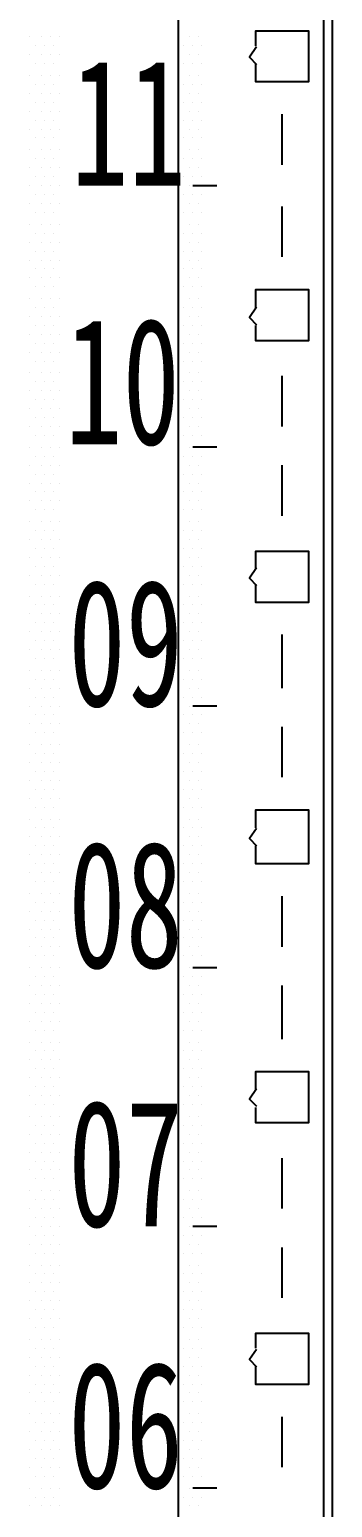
# Model space of a CAD drawing. Header units: metres. Extents: x 17 to 1264, y 17 to 859.
# Drawn here: x 380.9 to 395.6, y 158.9 to 230.5 of the extents above; entities that cross this region are included whole.
import ezdxf

# ---------------------------------------------------------------- set-up
doc = ezdxf.new("R2010")
doc.units = ezdxf.units.M
for name, color, linetype in [('LINES', 7, 'Continuous'), ('POLYLINES', 4, 'Continuous'), ('TEXTS', 3, 'Continuous')]:
    doc.layers.add(name, color=color, linetype=linetype)

msp = doc.modelspace()

# ---------------------------------------------------------------- linework, layer by layer
at = {"layer": 'LINES'}
for p, q in [((395.56, 96.77), (395.56, 692.06)), ((380.87, 230.11), (380.87, 230.11)), ((381.45, 230.11), (381.45, 230.11)), ((381.88, 230.11), (381.88, 230.11)), ((382.31, 230.11), (382.31, 230.11)), ((388.07, 230.11), (388.07, 230.11)), ((388.65, 230.11), (388.65, 230.11)), ((389.08, 230.11), (389.08, 230.11)), ((380.87, 229.25), (380.87, 229.25)), ((381.16, 229.68), (381.16, 229.68)), ((381.45, 229.25), (381.45, 229.25)), ((381.59, 229.68), (381.59, 229.68)), ((381.88, 229.25), (381.88, 229.25)), ((382.03, 229.68), (382.03, 229.68)), ((382.31, 229.25), (382.31, 229.25)), ((388.07, 229.25), (388.07, 229.25)), ((388.36, 229.68), (388.36, 229.68)), ((388.65, 229.25), (388.65, 229.25)), ((388.79, 229.68), (388.79, 229.68)), ((389.08, 229.25), (389.08, 229.25)), ((389.23, 229.68), (389.23, 229.68)), ((381.16, 228.82), (381.16, 228.82)), ((381.59, 228.82), (381.59, 228.82)), ((382.03, 228.82), (382.03, 228.82)), ((388.36, 228.82), (388.36, 228.82)), ((388.79, 228.82), (388.79, 228.82)), ((389.23, 228.82), (389.23, 228.82)), ((380.87, 228.24), (380.87, 228.24)), ((381.16, 227.81), (381.16, 227.81)), ((381.45, 228.24), (381.45, 228.24)), ((381.59, 227.81), (381.59, 227.81)), ((381.88, 228.24), (381.88, 228.24)), ((382.03, 227.81), (382.03, 227.81)), ((382.31, 228.24), (382.31, 228.24)), ((388.07, 228.24), (388.07, 228.24)), ((388.36, 227.81), (388.36, 227.81)), ((388.65, 228.24), (388.65, 228.24)), ((388.79, 227.81), (388.79, 227.81)), ((389.08, 228.24), (389.08, 228.24)), ((389.23, 227.81), (389.23, 227.81)), ((380.87, 227.38), (380.87, 227.38)), ((381.16, 226.94), (381.16, 226.94)), ((381.45, 227.38), (381.45, 227.38)), ((381.59, 226.94), (381.59, 226.94)), ((381.88, 227.38), (381.88, 227.38)), ((382.03, 226.94), (382.03, 226.94)), ((382.31, 227.38), (382.31, 227.38)), ((388.07, 227.38), (388.07, 227.38)), ((388.36, 226.94), (388.36, 226.94)), ((388.65, 227.38), (388.65, 227.38)), ((388.79, 226.94), (388.79, 226.94)), ((389.08, 227.38), (389.08, 227.38)), ((389.23, 226.94), (389.23, 226.94)), ((380.87, 226.51), (380.87, 226.51)), ((381.45, 226.51), (381.45, 226.51)), ((381.88, 226.51), (381.88, 226.51)), ((382.31, 226.51), (382.31, 226.51)), ((388.07, 226.51), (388.07, 226.51)), ((388.65, 226.51), (388.65, 226.51)), ((389.08, 226.51), (389.08, 226.51)), ((393.11, 226.37), (393.11, 223.92)), ((380.87, 225.65), (380.87, 225.65)), ((381.16, 226.08), (381.16, 226.08)), ((381.45, 225.65), (381.45, 225.65)), ((381.59, 226.08), (381.59, 226.08)), ((381.88, 225.65), (381.88, 225.65)), ((382.03, 226.08), (382.03, 226.08)), ((382.31, 225.65), (382.31, 225.65)), ((388.07, 225.65), (388.07, 225.65)), ((388.36, 226.08), (388.36, 226.08)), ((388.65, 225.65), (388.65, 225.65)), ((388.79, 226.08), (388.79, 226.08)), ((389.08, 225.65), (389.08, 225.65)), ((389.23, 226.08), (389.23, 226.08)), ((381.16, 225.22), (381.16, 225.22)), ((381.59, 225.22), (381.59, 225.22)), ((382.03, 225.22), (382.03, 225.22)), ((388.36, 225.22), (388.36, 225.22)), ((388.79, 225.22), (388.79, 225.22)), ((389.23, 225.22), (389.23, 225.22)), ((380.87, 224.64), (380.87, 224.64)), ((381.16, 224.21), (381.16, 224.21)), ((381.45, 224.64), (381.45, 224.64)), ((381.59, 224.21), (381.59, 224.21)), ((381.88, 224.64), (381.88, 224.64)), ((382.03, 224.21), (382.03, 224.21)), ((382.31, 224.64), (382.31, 224.64)), ((388.07, 224.64), (388.07, 224.64)), ((388.36, 224.21), (388.36, 224.21)), ((388.65, 224.64), (388.65, 224.64)), ((388.79, 224.21), (388.79, 224.21)), ((389.08, 224.64), (389.08, 224.64)), ((389.23, 224.21), (389.23, 224.21)), ((380.87, 223.78), (380.87, 223.78)), ((381.16, 223.34), (381.16, 223.34)), ((381.45, 223.78), (381.45, 223.78)), ((381.59, 223.34), (381.59, 223.34)), ((381.88, 223.78), (381.88, 223.78)), ((382.03, 223.34), (382.03, 223.34)), ((382.31, 223.78), (382.31, 223.78)), ((388.07, 223.78), (388.07, 223.78)), ((388.36, 223.34), (388.36, 223.34)), ((388.65, 223.78), (388.65, 223.78)), ((388.79, 223.34), (388.79, 223.34)), ((389.08, 223.78), (389.08, 223.78)), ((389.23, 223.34), (389.23, 223.34)), ((380.87, 222.91), (380.87, 222.91)), ((381.45, 222.91), (381.45, 222.91)), ((381.88, 222.91), (381.88, 222.91)), ((382.31, 222.91), (382.31, 222.91)), ((388.07, 222.91), (388.07, 222.91)), ((388.65, 222.91), (388.65, 222.91)), ((389.95, 222.91), (388.79, 222.91)), ((389.08, 222.91), (389.08, 222.91)), ((380.87, 222.05), (380.87, 222.05)), ((381.16, 222.48), (381.16, 222.48)), ((381.45, 222.05), (381.45, 222.05)), ((381.59, 222.48), (381.59, 222.48)), ((381.88, 222.05), (381.88, 222.05)), ((382.03, 222.48), (382.03, 222.48)), ((382.31, 222.05), (382.31, 222.05)), ((388.07, 222.05), (388.07, 222.05)), ((388.36, 222.48), (388.36, 222.48)), ((388.65, 222.05), (388.65, 222.05)), ((388.79, 222.48), (388.79, 222.48)), ((389.08, 222.05), (389.08, 222.05)), ((389.23, 222.48), (389.23, 222.48)), ((393.11, 221.9), (393.11, 219.46)), ((381.16, 221.62), (381.16, 221.62)), ((381.59, 221.62), (381.59, 221.62)), ((382.03, 221.62), (382.03, 221.62)), ((388.36, 221.62), (388.36, 221.62)), ((388.79, 221.62), (388.79, 221.62)), ((389.23, 221.62), (389.23, 221.62)), ((380.87, 221.04), (380.87, 221.04)), ((381.16, 220.61), (381.16, 220.61)), ((381.45, 221.04), (381.45, 221.04)), ((381.59, 220.61), (381.59, 220.61)), ((381.88, 221.04), (381.88, 221.04)), ((382.03, 220.61), (382.03, 220.61)), ((382.31, 221.04), (382.31, 221.04)), ((388.07, 221.04), (388.07, 221.04)), ((388.36, 220.61), (388.36, 220.61)), ((388.65, 221.04), (388.65, 221.04)), ((388.79, 220.61), (388.79, 220.61)), ((389.08, 221.04), (389.08, 221.04)), ((389.23, 220.61), (389.23, 220.61)), ((380.87, 220.18), (380.87, 220.18)), ((381.16, 219.74), (381.16, 219.74)), ((381.45, 220.18), (381.45, 220.18)), ((381.59, 219.74), (381.59, 219.74)), ((381.88, 220.18), (381.88, 220.18)), ((382.03, 219.74), (382.03, 219.74)), ((382.31, 220.18), (382.31, 220.18)), ((388.07, 220.18), (388.07, 220.18)), ((388.36, 219.74), (388.36, 219.74)), ((388.65, 220.18), (388.65, 220.18)), ((388.79, 219.74), (388.79, 219.74)), ((389.08, 220.18), (389.08, 220.18)), ((389.23, 219.74), (389.23, 219.74)), ((380.87, 219.31), (380.87, 219.31)), ((381.45, 219.31), (381.45, 219.31)), ((381.88, 219.31), (381.88, 219.31)), ((382.31, 219.31), (382.31, 219.31)), ((388.07, 219.31), (388.07, 219.31)), ((388.65, 219.31), (388.65, 219.31)), ((389.08, 219.31), (389.08, 219.31)), ((380.87, 218.45), (380.87, 218.45)), ((381.16, 218.88), (381.16, 218.88)), ((381.45, 218.45), (381.45, 218.45)), ((381.59, 218.88), (381.59, 218.88)), ((381.88, 218.45), (381.88, 218.45)), ((382.03, 218.88), (382.03, 218.88)), ((382.31, 218.45), (382.31, 218.45)), ((388.07, 218.45), (388.07, 218.45)), ((388.36, 218.88), (388.36, 218.88)), ((388.65, 218.45), (388.65, 218.45)), ((388.79, 218.88), (388.79, 218.88)), ((389.08, 218.45), (389.08, 218.45)), ((389.23, 218.88), (389.23, 218.88)), ((381.16, 218.02), (381.16, 218.02)), ((381.59, 218.02), (381.59, 218.02)), ((382.03, 218.02), (382.03, 218.02)), ((388.36, 218.02), (388.36, 218.02)), ((388.79, 218.02), (388.79, 218.02)), ((389.23, 218.02), (389.23, 218.02)), ((380.87, 217.44), (380.87, 217.44)), ((381.16, 217.01), (381.16, 217.01)), ((381.45, 217.44), (381.45, 217.44)), ((381.59, 217.01), (381.59, 217.01)), ((381.88, 217.44), (381.88, 217.44)), ((382.03, 217.01), (382.03, 217.01)), ((382.31, 217.44), (382.31, 217.44)), ((388.07, 217.44), (388.07, 217.44)), ((388.36, 217.01), (388.36, 217.01)), ((388.65, 217.44), (388.65, 217.44)), ((388.79, 217.01), (388.79, 217.01)), ((389.08, 217.44), (389.08, 217.44)), ((389.23, 217.01), (389.23, 217.01)), ((380.87, 216.58), (380.87, 216.58)), ((381.16, 216.14), (381.16, 216.14)), ((381.45, 216.58), (381.45, 216.58)), ((381.59, 216.14), (381.59, 216.14)), ((381.88, 216.58), (381.88, 216.58)), ((382.03, 216.14), (382.03, 216.14)), ((382.31, 216.58), (382.31, 216.58)), ((388.07, 216.58), (388.07, 216.58)), ((388.36, 216.14), (388.36, 216.14)), ((388.65, 216.58), (388.65, 216.58)), ((388.79, 216.14), (388.79, 216.14)), ((389.08, 216.58), (389.08, 216.58)), ((389.23, 216.14), (389.23, 216.14)), ((380.87, 215.71), (380.87, 215.71)), ((381.45, 215.71), (381.45, 215.71)), ((381.88, 215.71), (381.88, 215.71)), ((382.31, 215.71), (382.31, 215.71)), ((388.07, 215.71), (388.07, 215.71)), ((388.65, 215.71), (388.65, 215.71)), ((389.08, 215.71), (389.08, 215.71)), ((380.87, 214.85), (380.87, 214.85)), ((381.16, 215.28), (381.16, 215.28)), ((381.45, 214.85), (381.45, 214.85)), ((381.59, 215.28), (381.59, 215.28)), ((381.88, 214.85), (381.88, 214.85)), ((382.03, 215.28), (382.03, 215.28)), ((382.31, 214.85), (382.31, 214.85)), ((388.07, 214.85), (388.07, 214.85)), ((388.36, 215.28), (388.36, 215.28)), ((388.65, 214.85), (388.65, 214.85)), ((388.79, 215.28), (388.79, 215.28)), ((389.08, 214.85), (389.08, 214.85)), ((389.23, 215.28), (389.23, 215.28)), ((381.16, 214.42), (381.16, 214.42)), ((381.59, 214.42), (381.59, 214.42)), ((382.03, 214.42), (382.03, 214.42)), ((388.36, 214.42), (388.36, 214.42)), ((388.79, 214.42), (388.79, 214.42)), ((389.23, 214.42), (389.23, 214.42)), ((380.87, 213.84), (380.87, 213.84)), ((381.16, 213.41), (381.16, 213.41)), ((381.45, 213.84), (381.45, 213.84)), ((381.59, 213.41), (381.59, 213.41)), ((381.88, 213.84), (381.88, 213.84)), ((382.03, 213.41), (382.03, 213.41)), ((382.31, 213.84), (382.31, 213.84)), ((388.07, 213.84), (388.07, 213.84)), ((388.36, 213.41), (388.36, 213.41)), ((388.65, 213.84), (388.65, 213.84)), ((388.79, 213.41), (388.79, 213.41)), ((389.08, 213.84), (389.08, 213.84)), ((389.23, 213.41), (389.23, 213.41)), ((393.11, 213.7), (393.11, 211.25)), ((380.87, 212.98), (380.87, 212.98)), ((381.45, 212.98), (381.45, 212.98)), ((381.88, 212.98), (381.88, 212.98)), ((382.31, 212.98), (382.31, 212.98)), ((388.07, 212.98), (388.07, 212.98)), ((388.65, 212.98), (388.65, 212.98)), ((389.08, 212.98), (389.08, 212.98)), ((380.87, 212.11), (380.87, 212.11)), ((381.16, 212.54), (381.16, 212.54)), ((381.45, 212.11), (381.45, 212.11)), ((381.59, 212.54), (381.59, 212.54)), ((381.88, 212.11), (381.88, 212.11)), ((382.03, 212.54), (382.03, 212.54)), ((382.31, 212.11), (382.31, 212.11)), ((388.07, 212.11), (388.07, 212.11)), ((388.36, 212.54), (388.36, 212.54)), ((388.65, 212.11), (388.65, 212.11)), ((388.79, 212.54), (388.79, 212.54)), ((389.08, 212.11), (389.08, 212.11)), ((389.23, 212.54), (389.23, 212.54)), ((380.87, 211.25), (380.87, 211.25)), ((381.16, 211.68), (381.16, 211.68)), ((381.45, 211.25), (381.45, 211.25)), ((381.59, 211.68), (381.59, 211.68)), ((381.88, 211.25), (381.88, 211.25)), ((382.03, 211.68), (382.03, 211.68)), ((382.31, 211.25), (382.31, 211.25)), ((388.07, 211.25), (388.07, 211.25)), ((388.36, 211.68), (388.36, 211.68)), ((388.65, 211.25), (388.65, 211.25)), ((388.79, 211.68), (388.79, 211.68)), ((389.08, 211.25), (389.08, 211.25)), ((389.23, 211.68), (389.23, 211.68)), ((381.16, 210.82), (381.16, 210.82)), ((381.59, 210.82), (381.59, 210.82)), ((382.03, 210.82), (382.03, 210.82)), ((388.36, 210.82), (388.36, 210.82)), ((388.79, 210.82), (388.79, 210.82)), ((389.23, 210.82), (389.23, 210.82)), ((380.87, 210.24), (380.87, 210.24)), ((381.16, 209.81), (381.16, 209.81)), ((381.45, 210.24), (381.45, 210.24)), ((381.59, 209.81), (381.59, 209.81)), ((381.88, 210.24), (381.88, 210.24)), ((382.03, 209.81), (382.03, 209.81)), ((382.31, 210.24), (382.31, 210.24)), ((388.07, 210.24), (388.07, 210.24)), ((388.36, 209.81), (388.36, 209.81)), ((388.65, 210.24), (388.65, 210.24)), ((389.95, 210.24), (388.79, 210.24)), ((388.79, 209.81), (388.79, 209.81)), ((389.08, 210.24), (389.08, 210.24)), ((389.23, 209.81), (389.23, 209.81)), ((380.87, 209.38), (380.87, 209.38)), ((381.45, 209.38), (381.45, 209.38)), ((381.88, 209.38), (381.88, 209.38)), ((382.31, 209.38), (382.31, 209.38)), ((388.07, 209.38), (388.07, 209.38)), ((388.65, 209.38), (388.65, 209.38)), ((389.08, 209.38), (389.08, 209.38)), ((393.11, 209.38), (393.11, 206.93)), ((380.87, 208.51), (380.87, 208.51)), ((381.16, 208.94), (381.16, 208.94)), ((381.45, 208.51), (381.45, 208.51)), ((381.59, 208.94), (381.59, 208.94)), ((381.88, 208.51), (381.88, 208.51)), ((382.03, 208.94), (382.03, 208.94)), ((382.31, 208.51), (382.31, 208.51)), ((388.07, 208.51), (388.07, 208.51)), ((388.36, 208.94), (388.36, 208.94)), ((388.65, 208.51), (388.65, 208.51)), ((388.79, 208.94), (388.79, 208.94)), ((389.08, 208.51), (389.08, 208.51)), ((389.23, 208.94), (389.23, 208.94)), ((380.87, 207.65), (380.87, 207.65)), ((381.16, 208.08), (381.16, 208.08)), ((381.45, 207.65), (381.45, 207.65)), ((381.59, 208.08), (381.59, 208.08)), ((381.88, 207.65), (381.88, 207.65)), ((382.03, 208.08), (382.03, 208.08)), ((382.31, 207.65), (382.31, 207.65)), ((388.07, 207.65), (388.07, 207.65)), ((388.36, 208.08), (388.36, 208.08)), ((388.65, 207.65), (388.65, 207.65)), ((388.79, 208.08), (388.79, 208.08)), ((389.08, 207.65), (389.08, 207.65)), ((389.23, 208.08), (389.23, 208.08)), ((381.16, 207.22), (381.16, 207.22)), ((381.59, 207.22), (381.59, 207.22)), ((382.03, 207.22), (382.03, 207.22)), ((388.36, 207.22), (388.36, 207.22)), ((388.79, 207.22), (388.79, 207.22)), ((389.23, 207.22), (389.23, 207.22)), ((380.87, 206.64), (380.87, 206.64)), ((381.16, 206.21), (381.16, 206.21)), ((381.45, 206.64), (381.45, 206.64)), ((381.59, 206.21), (381.59, 206.21)), ((381.88, 206.64), (381.88, 206.64)), ((382.03, 206.21), (382.03, 206.21)), ((382.31, 206.64), (382.31, 206.64)), ((388.07, 206.64), (388.07, 206.64)), ((388.36, 206.21), (388.36, 206.21)), ((388.65, 206.64), (388.65, 206.64)), ((388.79, 206.21), (388.79, 206.21)), ((389.08, 206.64), (389.08, 206.64)), ((389.23, 206.21), (389.23, 206.21)), ((380.87, 205.78), (380.87, 205.78)), ((381.45, 205.78), (381.45, 205.78)), ((381.88, 205.78), (381.88, 205.78)), ((382.31, 205.78), (382.31, 205.78)), ((388.07, 205.78), (388.07, 205.78)), ((388.65, 205.78), (388.65, 205.78)), ((389.08, 205.78), (389.08, 205.78)), ((380.87, 204.91), (380.87, 204.91)), ((381.16, 205.34), (381.16, 205.34)), ((381.45, 204.91), (381.45, 204.91)), ((381.59, 205.34), (381.59, 205.34)), ((381.88, 204.91), (381.88, 204.91)), ((382.03, 205.34), (382.03, 205.34)), ((382.31, 204.91), (382.31, 204.91)), ((388.07, 204.91), (388.07, 204.91)), ((388.36, 205.34), (388.36, 205.34)), ((388.65, 204.91), (388.65, 204.91)), ((388.79, 205.34), (388.79, 205.34)), ((389.08, 204.91), (389.08, 204.91)), ((389.23, 205.34), (389.23, 205.34)), ((380.87, 204.05), (380.87, 204.05)), ((381.16, 204.48), (381.16, 204.48)), ((381.45, 204.05), (381.45, 204.05)), ((381.59, 204.48), (381.59, 204.48)), ((381.88, 204.05), (381.88, 204.05)), ((382.03, 204.48), (382.03, 204.48)), ((382.31, 204.05), (382.31, 204.05)), ((388.07, 204.05), (388.07, 204.05)), ((388.36, 204.48), (388.36, 204.48)), ((388.65, 204.05), (388.65, 204.05)), ((388.79, 204.48), (388.79, 204.48)), ((389.08, 204.05), (389.08, 204.05)), ((389.23, 204.48), (389.23, 204.48)), ((381.16, 203.62), (381.16, 203.62)), ((381.59, 203.62), (381.59, 203.62)), ((382.03, 203.62), (382.03, 203.62)), ((388.36, 203.62), (388.36, 203.62)), ((388.79, 203.62), (388.79, 203.62)), ((389.23, 203.62), (389.23, 203.62)), ((380.87, 203.04), (380.87, 203.04)), ((381.16, 202.61), (381.16, 202.61)), ((381.45, 203.04), (381.45, 203.04)), ((381.59, 202.61), (381.59, 202.61)), ((381.88, 203.04), (381.88, 203.04)), ((382.03, 202.61), (382.03, 202.61)), ((382.31, 203.04), (382.31, 203.04)), ((388.07, 203.04), (388.07, 203.04)), ((388.36, 202.61), (388.36, 202.61)), ((388.65, 203.04), (388.65, 203.04)), ((388.79, 202.61), (388.79, 202.61)), ((389.08, 203.04), (389.08, 203.04)), ((389.23, 202.61), (389.23, 202.61)), ((380.87, 202.18), (380.87, 202.18)), ((381.45, 202.18), (381.45, 202.18)), ((381.88, 202.18), (381.88, 202.18)), ((382.31, 202.18), (382.31, 202.18)), ((388.07, 202.18), (388.07, 202.18)), ((388.65, 202.18), (388.65, 202.18)), ((389.08, 202.18), (389.08, 202.18)), ((380.87, 201.31), (380.87, 201.31)), ((381.16, 201.74), (381.16, 201.74)), ((381.45, 201.31), (381.45, 201.31)), ((381.59, 201.74), (381.59, 201.74)), ((381.88, 201.31), (381.88, 201.31)), ((382.03, 201.74), (382.03, 201.74)), ((382.31, 201.31), (382.31, 201.31)), ((388.07, 201.31), (388.07, 201.31)), ((388.36, 201.74), (388.36, 201.74)), ((388.65, 201.31), (388.65, 201.31)), ((388.79, 201.74), (388.79, 201.74)), ((389.08, 201.31), (389.08, 201.31)), ((389.23, 201.74), (389.23, 201.74)), ((393.11, 201.17), (393.11, 198.58)), ((380.87, 200.45), (380.87, 200.45)), ((381.16, 200.88), (381.16, 200.88)), ((381.45, 200.45), (381.45, 200.45)), ((381.59, 200.88), (381.59, 200.88)), ((381.88, 200.45), (381.88, 200.45)), ((382.03, 200.88), (382.03, 200.88)), ((382.31, 200.45), (382.31, 200.45)), ((388.07, 200.45), (388.07, 200.45)), ((388.36, 200.88), (388.36, 200.88)), ((388.65, 200.45), (388.65, 200.45)), ((388.79, 200.88), (388.79, 200.88)), ((389.08, 200.45), (389.08, 200.45)), ((389.23, 200.88), (389.23, 200.88)), ((381.16, 200.02), (381.16, 200.02)), ((381.59, 200.02), (381.59, 200.02)), ((382.03, 200.02), (382.03, 200.02)), ((388.36, 200.02), (388.36, 200.02)), ((388.79, 200.02), (388.79, 200.02)), ((389.23, 200.02), (389.23, 200.02)), ((380.87, 199.44), (380.87, 199.44)), ((381.16, 199.01), (381.16, 199.01)), ((381.45, 199.44), (381.45, 199.44)), ((381.59, 199.01), (381.59, 199.01)), ((381.88, 199.44), (381.88, 199.44)), ((382.03, 199.01), (382.03, 199.01)), ((382.31, 199.44), (382.31, 199.44)), ((388.07, 199.44), (388.07, 199.44)), ((388.36, 199.01), (388.36, 199.01)), ((388.65, 199.44), (388.65, 199.44)), ((388.79, 199.01), (388.79, 199.01)), ((389.08, 199.44), (389.08, 199.44)), ((389.23, 199.01), (389.23, 199.01)), ((380.87, 198.58), (380.87, 198.58)), ((381.45, 198.58), (381.45, 198.58)), ((381.88, 198.58), (381.88, 198.58)), ((382.31, 198.58), (382.31, 198.58)), ((388.07, 198.58), (388.07, 198.58)), ((388.65, 198.58), (388.65, 198.58)), ((389.08, 198.58), (389.08, 198.58)), ((380.87, 197.71), (380.87, 197.71)), ((381.16, 198.14), (381.16, 198.14)), ((381.45, 197.71), (381.45, 197.71)), ((381.59, 198.14), (381.59, 198.14)), ((381.88, 197.71), (381.88, 197.71)), ((382.03, 198.14), (382.03, 198.14)), ((382.31, 197.71), (382.31, 197.71)), ((388.07, 197.71), (388.07, 197.71)), ((388.36, 198.14), (388.36, 198.14)), ((388.65, 197.71), (388.65, 197.71)), ((388.79, 198.14), (388.79, 198.14)), ((389.95, 197.71), (388.79, 197.71)), ((389.08, 197.71), (389.08, 197.71)), ((389.23, 198.14), (389.23, 198.14)), ((380.87, 196.85), (380.87, 196.85)), ((381.16, 197.28), (381.16, 197.28)), ((381.45, 196.85), (381.45, 196.85)), ((381.59, 197.28), (381.59, 197.28)), ((381.88, 196.85), (381.88, 196.85)), ((382.03, 197.28), (382.03, 197.28)), ((382.31, 196.85), (382.31, 196.85)), ((388.07, 196.85), (388.07, 196.85)), ((388.36, 197.28), (388.36, 197.28)), ((388.65, 196.85), (388.65, 196.85)), ((388.79, 197.28), (388.79, 197.28)), ((389.08, 196.85), (389.08, 196.85)), ((389.23, 197.28), (389.23, 197.28)), ((381.16, 196.42), (381.16, 196.42)), ((381.59, 196.42), (381.59, 196.42)), ((382.03, 196.42), (382.03, 196.42)), ((388.36, 196.42), (388.36, 196.42)), ((388.79, 196.42), (388.79, 196.42)), ((389.23, 196.42), (389.23, 196.42)), ((393.11, 196.7), (393.11, 194.26)), ((380.87, 195.84), (380.87, 195.84)), ((381.16, 195.41), (381.16, 195.41)), ((381.45, 195.84), (381.45, 195.84)), ((381.59, 195.41), (381.59, 195.41)), ((381.88, 195.84), (381.88, 195.84)), ((382.03, 195.41), (382.03, 195.41)), ((382.31, 195.84), (382.31, 195.84)), ((388.07, 195.84), (388.07, 195.84)), ((388.36, 195.41), (388.36, 195.41)), ((388.65, 195.84), (388.65, 195.84)), ((388.79, 195.41), (388.79, 195.41)), ((389.08, 195.84), (389.08, 195.84)), ((389.23, 195.41), (389.23, 195.41)), ((380.87, 194.98), (380.87, 194.98)), ((381.45, 194.98), (381.45, 194.98)), ((381.88, 194.98), (381.88, 194.98)), ((382.31, 194.98), (382.31, 194.98)), ((388.07, 194.98), (388.07, 194.98)), ((388.65, 194.98), (388.65, 194.98)), ((389.08, 194.98), (389.08, 194.98)), ((380.87, 194.11), (380.87, 194.11)), ((381.16, 194.54), (381.16, 194.54)), ((381.45, 194.11), (381.45, 194.11)), ((381.59, 194.54), (381.59, 194.54)), ((381.88, 194.11), (381.88, 194.11)), ((382.03, 194.54), (382.03, 194.54)), ((382.31, 194.11), (382.31, 194.11)), ((388.07, 194.11), (388.07, 194.11)), ((388.36, 194.54), (388.36, 194.54)), ((388.65, 194.11), (388.65, 194.11)), ((388.79, 194.54), (388.79, 194.54)), ((389.08, 194.11), (389.08, 194.11)), ((389.23, 194.54), (389.23, 194.54)), ((380.87, 193.25), (380.87, 193.25)), ((381.16, 193.68), (381.16, 193.68)), ((381.45, 193.25), (381.45, 193.25)), ((381.59, 193.68), (381.59, 193.68)), ((381.88, 193.25), (381.88, 193.25)), ((382.03, 193.68), (382.03, 193.68)), ((382.31, 193.25), (382.31, 193.25)), ((388.07, 193.25), (388.07, 193.25)), ((388.36, 193.68), (388.36, 193.68)), ((388.65, 193.25), (388.65, 193.25)), ((388.79, 193.68), (388.79, 193.68)), ((389.08, 193.25), (389.08, 193.25)), ((389.23, 193.68), (389.23, 193.68)), ((381.16, 192.82), (381.16, 192.82)), ((381.59, 192.82), (381.59, 192.82)), ((382.03, 192.82), (382.03, 192.82)), ((388.36, 192.82), (388.36, 192.82)), ((388.79, 192.82), (388.79, 192.82)), ((389.23, 192.82), (389.23, 192.82)), ((380.87, 192.24), (380.87, 192.24)), ((381.16, 191.81), (381.16, 191.81)), ((381.45, 192.24), (381.45, 192.24)), ((381.59, 191.81), (381.59, 191.81)), ((381.88, 192.24), (381.88, 192.24)), ((382.03, 191.81), (382.03, 191.81)), ((382.31, 192.24), (382.31, 192.24)), ((388.07, 192.24), (388.07, 192.24)), ((388.36, 191.81), (388.36, 191.81)), ((388.65, 192.24), (388.65, 192.24)), ((388.79, 191.81), (388.79, 191.81)), ((389.08, 192.24), (389.08, 192.24)), ((389.23, 191.81), (389.23, 191.81)), ((380.87, 191.38), (380.87, 191.38)), ((381.45, 191.38), (381.45, 191.38)), ((381.88, 191.38), (381.88, 191.38)), ((382.31, 191.38), (382.31, 191.38)), ((388.07, 191.38), (388.07, 191.38)), ((388.65, 191.38), (388.65, 191.38)), ((389.08, 191.38), (389.08, 191.38)), ((380.87, 190.51), (380.87, 190.51)), ((381.16, 190.94), (381.16, 190.94)), ((381.45, 190.51), (381.45, 190.51)), ((381.59, 190.94), (381.59, 190.94)), ((381.88, 190.51), (381.88, 190.51)), ((382.03, 190.94), (382.03, 190.94)), ((382.31, 190.51), (382.31, 190.51)), ((388.07, 190.51), (388.07, 190.51)), ((388.36, 190.94), (388.36, 190.94)), ((388.65, 190.51), (388.65, 190.51)), ((388.79, 190.94), (388.79, 190.94)), ((389.08, 190.51), (389.08, 190.51)), ((389.23, 190.94), (389.23, 190.94)), ((380.87, 189.65), (380.87, 189.65)), ((381.16, 190.08), (381.16, 190.08)), ((381.45, 189.65), (381.45, 189.65)), ((381.59, 190.08), (381.59, 190.08)), ((381.88, 189.65), (381.88, 189.65)), ((382.03, 190.08), (382.03, 190.08)), ((382.31, 189.65), (382.31, 189.65)), ((388.07, 189.65), (388.07, 189.65)), ((388.36, 190.08), (388.36, 190.08)), ((388.65, 189.65), (388.65, 189.65)), ((388.79, 190.08), (388.79, 190.08)), ((389.08, 189.65), (389.08, 189.65)), ((389.23, 190.08), (389.23, 190.08)), ((381.16, 189.22), (381.16, 189.22)), ((381.59, 189.22), (381.59, 189.22)), ((382.03, 189.22), (382.03, 189.22)), ((388.36, 189.22), (388.36, 189.22)), ((388.79, 189.22), (388.79, 189.22)), ((389.23, 189.22), (389.23, 189.22)), ((380.87, 188.64), (380.87, 188.64)), ((381.45, 188.64), (381.45, 188.64)), ((381.88, 188.64), (381.88, 188.64)), ((382.31, 188.64), (382.31, 188.64)), ((388.07, 188.64), (388.07, 188.64)), ((388.65, 188.64), (388.65, 188.64)), ((389.08, 188.64), (389.08, 188.64)), ((393.11, 188.5), (393.11, 186.05)), ((380.87, 187.78), (380.87, 187.78)), ((381.16, 188.21), (381.16, 188.21)), ((381.45, 187.78), (381.45, 187.78)), ((381.59, 188.21), (381.59, 188.21)), ((381.88, 187.78), (381.88, 187.78)), ((382.03, 188.21), (382.03, 188.21)), ((382.31, 187.78), (382.31, 187.78)), ((388.07, 187.78), (388.07, 187.78)), ((388.36, 188.21), (388.36, 188.21)), ((388.65, 187.78), (388.65, 187.78)), ((388.79, 188.21), (388.79, 188.21)), ((389.08, 187.78), (389.08, 187.78)), ((389.23, 188.21), (389.23, 188.21)), ((380.87, 186.91), (380.87, 186.91)), ((381.16, 187.34), (381.16, 187.34)), ((381.45, 186.91), (381.45, 186.91)), ((381.59, 187.34), (381.59, 187.34)), ((381.88, 186.91), (381.88, 186.91)), ((382.03, 187.34), (382.03, 187.34)), ((382.31, 186.91), (382.31, 186.91)), ((388.07, 186.91), (388.07, 186.91)), ((388.36, 187.34), (388.36, 187.34)), ((388.65, 186.91), (388.65, 186.91)), ((388.79, 187.34), (388.79, 187.34)), ((389.08, 186.91), (389.08, 186.91)), ((389.23, 187.34), (389.23, 187.34)), ((381.16, 186.48), (381.16, 186.48)), ((381.59, 186.48), (381.59, 186.48)), ((382.03, 186.48), (382.03, 186.48)), ((388.36, 186.48), (388.36, 186.48)), ((388.79, 186.48), (388.79, 186.48)), ((389.23, 186.48), (389.23, 186.48)), ((380.87, 186.05), (380.87, 186.05)), ((381.16, 185.62), (381.16, 185.62)), ((381.45, 186.05), (381.45, 186.05)), ((381.59, 185.62), (381.59, 185.62)), ((381.88, 186.05), (381.88, 186.05)), ((382.03, 185.62), (382.03, 185.62)), ((382.31, 186.05), (382.31, 186.05)), ((388.07, 186.05), (388.07, 186.05)), ((388.36, 185.62), (388.36, 185.62)), ((388.65, 186.05), (388.65, 186.05)), ((388.79, 185.62), (388.79, 185.62)), ((389.08, 186.05), (389.08, 186.05)), ((389.23, 185.62), (389.23, 185.62)), ((380.87, 185.04), (380.87, 185.04)), ((381.45, 185.04), (381.45, 185.04)), ((381.88, 185.04), (381.88, 185.04)), ((382.31, 185.04), (382.31, 185.04)), ((388.07, 185.04), (388.07, 185.04)), ((388.65, 185.04), (388.65, 185.04)), ((389.95, 185.04), (388.79, 185.04)), ((389.08, 185.04), (389.08, 185.04)), ((380.87, 184.18), (380.87, 184.18)), ((381.16, 184.61), (381.16, 184.61)), ((381.45, 184.18), (381.45, 184.18)), ((381.59, 184.61), (381.59, 184.61)), ((381.88, 184.18), (381.88, 184.18)), ((382.03, 184.61), (382.03, 184.61)), ((382.31, 184.18), (382.31, 184.18)), ((388.07, 184.18), (388.07, 184.18)), ((388.36, 184.61), (388.36, 184.61)), ((388.65, 184.18), (388.65, 184.18)), ((388.79, 184.61), (388.79, 184.61)), ((389.08, 184.18), (389.08, 184.18)), ((389.23, 184.61), (389.23, 184.61)), ((393.11, 184.18), (393.11, 181.58)), ((380.87, 183.31), (380.87, 183.31)), ((381.16, 183.74), (381.16, 183.74)), ((381.45, 183.31), (381.45, 183.31)), ((381.59, 183.74), (381.59, 183.74)), ((381.88, 183.31), (381.88, 183.31)), ((382.03, 183.74), (382.03, 183.74)), ((382.31, 183.31), (382.31, 183.31)), ((388.07, 183.31), (388.07, 183.31)), ((388.36, 183.74), (388.36, 183.74)), ((388.65, 183.31), (388.65, 183.31)), ((388.79, 183.74), (388.79, 183.74)), ((389.08, 183.31), (389.08, 183.31)), ((389.23, 183.74), (389.23, 183.74)), ((381.16, 182.88), (381.16, 182.88)), ((381.59, 182.88), (381.59, 182.88)), ((382.03, 182.88), (382.03, 182.88)), ((388.36, 182.88), (388.36, 182.88)), ((388.79, 182.88), (388.79, 182.88)), ((389.23, 182.88), (389.23, 182.88)), ((380.87, 182.45), (380.87, 182.45)), ((381.16, 182.02), (381.16, 182.02)), ((381.45, 182.45), (381.45, 182.45)), ((381.59, 182.02), (381.59, 182.02)), ((381.88, 182.45), (381.88, 182.45)), ((382.03, 182.02), (382.03, 182.02)), ((382.31, 182.45), (382.31, 182.45)), ((388.07, 182.45), (388.07, 182.45)), ((388.36, 182.02), (388.36, 182.02)), ((388.65, 182.45), (388.65, 182.45)), ((388.79, 182.02), (388.79, 182.02)), ((389.08, 182.45), (389.08, 182.45)), ((389.23, 182.02), (389.23, 182.02)), ((380.87, 181.44), (380.87, 181.44)), ((381.45, 181.44), (381.45, 181.44)), ((381.88, 181.44), (381.88, 181.44)), ((382.31, 181.44), (382.31, 181.44)), ((388.07, 181.44), (388.07, 181.44)), ((388.65, 181.44), (388.65, 181.44)), ((389.08, 181.44), (389.08, 181.44)), ((380.87, 180.58), (380.87, 180.58)), ((381.16, 181.01), (381.16, 181.01)), ((381.45, 180.58), (381.45, 180.58)), ((381.59, 181.01), (381.59, 181.01)), ((381.88, 180.58), (381.88, 180.58)), ((382.03, 181.01), (382.03, 181.01)), ((382.31, 180.58), (382.31, 180.58)), ((388.07, 180.58), (388.07, 180.58)), ((388.36, 181.01), (388.36, 181.01)), ((388.65, 180.58), (388.65, 180.58)), ((388.79, 181.01), (388.79, 181.01)), ((389.08, 180.58), (389.08, 180.58)), ((389.23, 181.01), (389.23, 181.01)), ((380.87, 179.71), (380.87, 179.71)), ((381.16, 180.14), (381.16, 180.14)), ((381.45, 179.71), (381.45, 179.71)), ((381.59, 180.14), (381.59, 180.14)), ((381.88, 179.71), (381.88, 179.71)), ((382.03, 180.14), (382.03, 180.14)), ((382.31, 179.71), (382.31, 179.71)), ((388.07, 179.71), (388.07, 179.71)), ((388.36, 180.14), (388.36, 180.14)), ((388.65, 179.71), (388.65, 179.71)), ((388.79, 180.14), (388.79, 180.14)), ((389.08, 179.71), (389.08, 179.71)), ((389.23, 180.14), (389.23, 180.14)), ((381.16, 179.28), (381.16, 179.28)), ((381.59, 179.28), (381.59, 179.28)), ((382.03, 179.28), (382.03, 179.28)), ((388.36, 179.28), (388.36, 179.28)), ((388.79, 179.28), (388.79, 179.28)), ((389.23, 179.28), (389.23, 179.28)), ((380.87, 178.85), (380.87, 178.85)), ((381.16, 178.42), (381.16, 178.42)), ((381.45, 178.85), (381.45, 178.85)), ((381.59, 178.42), (381.59, 178.42)), ((381.88, 178.85), (381.88, 178.85)), ((382.03, 178.42), (382.03, 178.42)), ((382.31, 178.85), (382.31, 178.85)), ((388.07, 178.85), (388.07, 178.85)), ((388.36, 178.42), (388.36, 178.42)), ((388.65, 178.85), (388.65, 178.85)), ((388.79, 178.42), (388.79, 178.42)), ((389.08, 178.85), (389.08, 178.85)), ((389.23, 178.42), (389.23, 178.42)), ((380.87, 177.84), (380.87, 177.84)), ((381.45, 177.84), (381.45, 177.84)), ((381.88, 177.84), (381.88, 177.84)), ((382.31, 177.84), (382.31, 177.84)), ((388.07, 177.84), (388.07, 177.84)), ((388.65, 177.84), (388.65, 177.84)), ((389.08, 177.84), (389.08, 177.84)), ((380.87, 176.98), (380.87, 176.98)), ((381.16, 177.41), (381.16, 177.41)), ((381.45, 176.98), (381.45, 176.98)), ((381.59, 177.41), (381.59, 177.41)), ((381.88, 176.98), (381.88, 176.98)), ((382.03, 177.41), (382.03, 177.41)), ((382.31, 176.98), (382.31, 176.98)), ((388.07, 176.98), (388.07, 176.98)), ((388.36, 177.41), (388.36, 177.41)), ((388.65, 176.98), (388.65, 176.98)), ((388.79, 177.41), (388.79, 177.41)), ((389.08, 176.98), (389.08, 176.98)), ((389.23, 177.41), (389.23, 177.41)), ((380.87, 176.11), (380.87, 176.11)), ((381.16, 176.54), (381.16, 176.54)), ((381.45, 176.11), (381.45, 176.11)), ((381.59, 176.54), (381.59, 176.54)), ((381.88, 176.11), (381.88, 176.11)), ((382.03, 176.54), (382.03, 176.54)), ((382.31, 176.11), (382.31, 176.11)), ((388.07, 176.11), (388.07, 176.11)), ((388.36, 176.54), (388.36, 176.54)), ((388.65, 176.11), (388.65, 176.11)), ((388.79, 176.54), (388.79, 176.54)), ((389.08, 176.11), (389.08, 176.11)), ((389.23, 176.54), (389.23, 176.54)), ((381.16, 175.68), (381.16, 175.68)), ((381.59, 175.68), (381.59, 175.68)), ((382.03, 175.68), (382.03, 175.68)), ((388.36, 175.68), (388.36, 175.68)), ((388.79, 175.68), (388.79, 175.68)), ((389.23, 175.68), (389.23, 175.68)), ((393.11, 175.82), (393.11, 173.38)), ((380.87, 175.25), (380.87, 175.25)), ((381.16, 174.82), (381.16, 174.82)), ((381.45, 175.25), (381.45, 175.25)), ((381.59, 174.82), (381.59, 174.82)), ((381.88, 175.25), (381.88, 175.25)), ((382.03, 174.82), (382.03, 174.82)), ((382.31, 175.25), (382.31, 175.25)), ((388.07, 175.25), (388.07, 175.25)), ((388.36, 174.82), (388.36, 174.82)), ((388.65, 175.25), (388.65, 175.25)), ((388.79, 174.82), (388.79, 174.82)), ((389.08, 175.25), (389.08, 175.25)), ((389.23, 174.82), (389.23, 174.82)), ((380.87, 174.24), (380.87, 174.24)), ((381.45, 174.24), (381.45, 174.24)), ((381.88, 174.24), (381.88, 174.24)), ((382.31, 174.24), (382.31, 174.24)), ((388.07, 174.24), (388.07, 174.24)), ((388.65, 174.24), (388.65, 174.24)), ((389.08, 174.24), (389.08, 174.24)), ((380.87, 173.38), (380.87, 173.38)), ((381.16, 173.81), (381.16, 173.81)), ((381.45, 173.38), (381.45, 173.38)), ((381.59, 173.81), (381.59, 173.81)), ((381.88, 173.38), (381.88, 173.38)), ((382.03, 173.81), (382.03, 173.81)), ((382.31, 173.38), (382.31, 173.38)), ((388.07, 173.38), (388.07, 173.38)), ((388.36, 173.81), (388.36, 173.81)), ((388.65, 173.38), (388.65, 173.38)), ((388.79, 173.81), (388.79, 173.81)), ((389.08, 173.38), (389.08, 173.38)), ((389.23, 173.81), (389.23, 173.81)), ((380.87, 172.51), (380.87, 172.51)), ((381.16, 172.94), (381.16, 172.94)), ((381.45, 172.51), (381.45, 172.51)), ((381.59, 172.94), (381.59, 172.94)), ((381.88, 172.51), (381.88, 172.51)), ((382.03, 172.94), (382.03, 172.94)), ((382.31, 172.51), (382.31, 172.51)), ((388.07, 172.51), (388.07, 172.51)), ((388.36, 172.94), (388.36, 172.94)), ((388.65, 172.51), (388.65, 172.51)), ((388.79, 172.94), (388.79, 172.94)), ((389.95, 172.51), (388.79, 172.51)), ((389.08, 172.51), (389.08, 172.51)), ((389.23, 172.94), (389.23, 172.94)), ((381.16, 172.08), (381.16, 172.08)), ((381.59, 172.08), (381.59, 172.08)), ((382.03, 172.08), (382.03, 172.08)), ((388.36, 172.08), (388.36, 172.08)), ((388.79, 172.08), (388.79, 172.08)), ((389.23, 172.08), (389.23, 172.08)), ((380.87, 171.65), (380.87, 171.65)), ((381.16, 171.22), (381.16, 171.22)), ((381.45, 171.65), (381.45, 171.65)), ((381.59, 171.22), (381.59, 171.22)), ((381.88, 171.65), (381.88, 171.65)), ((382.03, 171.22), (382.03, 171.22)), ((382.31, 171.65), (382.31, 171.65)), ((388.07, 171.65), (388.07, 171.65)), ((388.36, 171.22), (388.36, 171.22)), ((388.65, 171.65), (388.65, 171.65)), ((388.79, 171.22), (388.79, 171.22)), ((389.08, 171.65), (389.08, 171.65)), ((389.23, 171.22), (389.23, 171.22)), ((393.11, 171.5), (393.11, 169.06)), ((380.87, 170.64), (380.87, 170.64)), ((381.45, 170.64), (381.45, 170.64)), ((381.88, 170.64), (381.88, 170.64)), ((382.31, 170.64), (382.31, 170.64)), ((388.07, 170.64), (388.07, 170.64)), ((388.65, 170.64), (388.65, 170.64)), ((389.08, 170.64), (389.08, 170.64)), ((380.87, 169.78), (380.87, 169.78)), ((381.16, 170.21), (381.16, 170.21)), ((381.45, 169.78), (381.45, 169.78)), ((381.59, 170.21), (381.59, 170.21)), ((381.88, 169.78), (381.88, 169.78)), ((382.03, 170.21), (382.03, 170.21)), ((382.31, 169.78), (382.31, 169.78)), ((388.07, 169.78), (388.07, 169.78)), ((388.36, 170.21), (388.36, 170.21)), ((388.65, 169.78), (388.65, 169.78)), ((388.79, 170.21), (388.79, 170.21)), ((389.08, 169.78), (389.08, 169.78)), ((389.23, 170.21), (389.23, 170.21)), ((380.87, 168.91), (380.87, 168.91)), ((381.16, 169.34), (381.16, 169.34)), ((381.45, 168.91), (381.45, 168.91)), ((381.59, 169.34), (381.59, 169.34)), ((381.88, 168.91), (381.88, 168.91)), ((382.03, 169.34), (382.03, 169.34)), ((382.31, 168.91), (382.31, 168.91)), ((388.07, 168.91), (388.07, 168.91)), ((388.36, 169.34), (388.36, 169.34)), ((388.65, 168.91), (388.65, 168.91)), ((388.79, 169.34), (388.79, 169.34)), ((389.08, 168.91), (389.08, 168.91)), ((389.23, 169.34), (389.23, 169.34)), ((381.16, 168.48), (381.16, 168.48)), ((381.59, 168.48), (381.59, 168.48)), ((382.03, 168.48), (382.03, 168.48)), ((388.36, 168.48), (388.36, 168.48)), ((388.79, 168.48), (388.79, 168.48)), ((389.23, 168.48), (389.23, 168.48)), ((380.87, 168.05), (380.87, 168.05)), ((381.16, 167.62), (381.16, 167.62)), ((381.45, 168.05), (381.45, 168.05)), ((381.59, 167.62), (381.59, 167.62)), ((381.88, 168.05), (381.88, 168.05)), ((382.03, 167.62), (382.03, 167.62)), ((382.31, 168.05), (382.31, 168.05)), ((388.07, 168.05), (388.07, 168.05)), ((388.36, 167.62), (388.36, 167.62)), ((388.65, 168.05), (388.65, 168.05)), ((388.79, 167.62), (388.79, 167.62)), ((389.08, 168.05), (389.08, 168.05)), ((389.23, 167.62), (389.23, 167.62)), ((380.87, 167.04), (380.87, 167.04)), ((381.45, 167.04), (381.45, 167.04)), ((381.88, 167.04), (381.88, 167.04)), ((382.31, 167.04), (382.31, 167.04)), ((388.07, 167.04), (388.07, 167.04)), ((388.65, 167.04), (388.65, 167.04)), ((389.08, 167.04), (389.08, 167.04)), ((380.87, 166.18), (380.87, 166.18)), ((381.16, 166.61), (381.16, 166.61)), ((381.45, 166.18), (381.45, 166.18)), ((381.59, 166.61), (381.59, 166.61)), ((381.88, 166.18), (381.88, 166.18)), ((382.03, 166.61), (382.03, 166.61)), ((382.31, 166.18), (382.31, 166.18)), ((388.07, 166.18), (388.07, 166.18)), ((388.36, 166.61), (388.36, 166.61)), ((388.65, 166.18), (388.65, 166.18)), ((388.79, 166.61), (388.79, 166.61)), ((389.08, 166.18), (389.08, 166.18)), ((389.23, 166.61), (389.23, 166.61)), ((381.16, 165.74), (381.16, 165.74)), ((381.59, 165.74), (381.59, 165.74)), ((382.03, 165.74), (382.03, 165.74)), ((388.36, 165.74), (388.36, 165.74)), ((388.79, 165.74), (388.79, 165.74)), ((389.23, 165.74), (389.23, 165.74)), ((380.87, 165.31), (380.87, 165.31)), ((381.16, 164.88), (381.16, 164.88)), ((381.45, 165.31), (381.45, 165.31)), ((381.59, 164.88), (381.59, 164.88)), ((381.88, 165.31), (381.88, 165.31)), ((382.03, 164.88), (382.03, 164.88)), ((382.31, 165.31), (382.31, 165.31)), ((388.07, 165.31), (388.07, 165.31)), ((388.36, 164.88), (388.36, 164.88)), ((388.65, 165.31), (388.65, 165.31)), ((388.79, 164.88), (388.79, 164.88)), ((389.08, 165.31), (389.08, 165.31)), ((389.23, 164.88), (389.23, 164.88)), ((380.87, 164.45), (380.87, 164.45)), ((381.16, 164.02), (381.16, 164.02)), ((381.45, 164.45), (381.45, 164.45)), ((381.59, 164.02), (381.59, 164.02)), ((381.88, 164.45), (381.88, 164.45)), ((382.03, 164.02), (382.03, 164.02)), ((382.31, 164.45), (382.31, 164.45)), ((388.07, 164.45), (388.07, 164.45)), ((388.36, 164.02), (388.36, 164.02)), ((388.65, 164.45), (388.65, 164.45)), ((388.79, 164.02), (388.79, 164.02)), ((389.08, 164.45), (389.08, 164.45)), ((389.23, 164.02), (389.23, 164.02)), ((380.87, 163.44), (380.87, 163.44)), ((381.45, 163.44), (381.45, 163.44)), ((381.88, 163.44), (381.88, 163.44)), ((382.31, 163.44), (382.31, 163.44)), ((388.07, 163.44), (388.07, 163.44)), ((388.65, 163.44), (388.65, 163.44)), ((389.08, 163.44), (389.08, 163.44)), ((393.11, 163.3), (393.11, 160.85)), ((380.87, 162.58), (380.87, 162.58)), ((381.16, 163.01), (381.16, 163.01)), ((381.45, 162.58), (381.45, 162.58)), ((381.59, 163.01), (381.59, 163.01)), ((381.88, 162.58), (381.88, 162.58)), ((382.03, 163.01), (382.03, 163.01)), ((382.31, 162.58), (382.31, 162.58)), ((388.07, 162.58), (388.07, 162.58)), ((388.36, 163.01), (388.36, 163.01)), ((388.65, 162.58), (388.65, 162.58)), ((388.79, 163.01), (388.79, 163.01)), ((389.08, 162.58), (389.08, 162.58)), ((389.23, 163.01), (389.23, 163.01)), ((381.16, 162.14), (381.16, 162.14)), ((381.59, 162.14), (381.59, 162.14)), ((382.03, 162.14), (382.03, 162.14)), ((388.36, 162.14), (388.36, 162.14)), ((388.79, 162.14), (388.79, 162.14)), ((389.23, 162.14), (389.23, 162.14)), ((380.87, 161.71), (380.87, 161.71)), ((381.16, 161.28), (381.16, 161.28)), ((381.45, 161.71), (381.45, 161.71)), ((381.59, 161.28), (381.59, 161.28)), ((381.88, 161.71), (381.88, 161.71)), ((382.03, 161.28), (382.03, 161.28)), ((382.31, 161.71), (382.31, 161.71)), ((388.07, 161.71), (388.07, 161.71)), ((388.36, 161.28), (388.36, 161.28)), ((388.65, 161.71), (388.65, 161.71)), ((388.79, 161.28), (388.79, 161.28)), ((389.08, 161.71), (389.08, 161.71)), ((389.23, 161.28), (389.23, 161.28)), ((380.87, 160.85), (380.87, 160.85)), ((381.16, 160.42), (381.16, 160.42)), ((381.45, 160.85), (381.45, 160.85)), ((381.59, 160.42), (381.59, 160.42)), ((381.88, 160.85), (381.88, 160.85)), ((382.03, 160.42), (382.03, 160.42)), ((382.31, 160.85), (382.31, 160.85)), ((388.07, 160.85), (388.07, 160.85)), ((388.36, 160.42), (388.36, 160.42)), ((388.65, 160.85), (388.65, 160.85)), ((388.79, 160.42), (388.79, 160.42)), ((389.08, 160.85), (389.08, 160.85)), ((389.23, 160.42), (389.23, 160.42)), ((380.87, 159.84), (380.87, 159.84)), ((381.45, 159.84), (381.45, 159.84)), ((381.88, 159.84), (381.88, 159.84)), ((382.31, 159.84), (382.31, 159.84)), ((388.07, 159.84), (388.07, 159.84)), ((388.65, 159.84), (388.65, 159.84)), ((389.95, 159.84), (388.79, 159.84)), ((389.08, 159.84), (389.08, 159.84)), ((380.87, 158.98), (380.87, 158.98)), ((381.16, 159.41), (381.16, 159.41)), ((381.45, 158.98), (381.45, 158.98)), ((381.59, 159.41), (381.59, 159.41)), ((381.88, 158.98), (381.88, 158.98)), ((382.03, 159.41), (382.03, 159.41)), ((382.31, 158.98), (382.31, 158.98)), ((388.07, 158.98), (388.07, 158.98)), ((388.36, 159.41), (388.36, 159.41)), ((388.65, 158.98), (388.65, 158.98)), ((388.79, 159.41), (388.79, 159.41)), ((389.08, 158.98), (389.08, 158.98)), ((389.23, 159.41), (389.23, 159.41))]:
    msp.add_line(p, q, dxfattribs=at)
at = {"layer": 'POLYLINES'}
for points in [[(388.07, 692.06), (388.07, 550.08), (388.07, 96.77)], [(395.13, 674.78), (395.13, 535.82), (395.13, 96.77)], [(391.82, 228.82), (391.82, 227.95), (394.41, 227.95), (394.41, 230.4), (391.82, 230.4), (391.82, 229.68)], [(391.88, 229.63), (391.53, 229.14), (391.88, 228.78)], [(391.82, 216.14), (391.82, 215.42), (394.41, 215.42), (394.41, 217.87), (391.82, 217.87), (391.82, 217.01)], [(391.88, 217.02), (391.53, 216.52), (391.88, 216.17)], [(391.82, 203.62), (391.82, 202.75), (394.41, 202.75), (394.41, 205.2), (391.82, 205.2), (391.82, 204.34)], [(391.88, 204.41), (391.53, 203.91), (391.88, 203.55)], [(391.82, 190.94), (391.82, 190.08), (394.41, 190.08), (394.41, 192.67), (391.82, 192.67), (391.82, 191.81)], [(391.88, 191.79), (391.53, 191.29), (391.88, 190.94)], [(391.82, 178.27), (391.82, 177.55), (394.41, 177.55), (394.41, 180), (391.82, 180), (391.82, 179.14)], [(391.88, 179.18), (391.53, 178.68), (391.88, 178.33)], [(391.82, 165.74), (391.82, 164.88), (394.41, 164.88), (394.41, 167.33), (391.82, 167.33), (391.82, 166.61)], [(391.88, 166.56), (391.53, 166.07), (391.88, 165.71)]]:
    msp.add_lwpolyline(points, dxfattribs=at)

# ---------------------------------------------------------------- texts
at = {"layer": 'TEXTS', "width": 0.666667}
for s, p in [('11', (382.89, 222.91)), ('10', (382.6, 210.38)), ('09', (382.75, 197.71)), ('08', (382.75, 185.04)), ('07', (382.75, 172.51)), ('06', (382.75, 159.84))]:
    msp.add_text(s, height=6.13, dxfattribs=at).set_placement(p)

doc.saveas('drawing.dxf')
